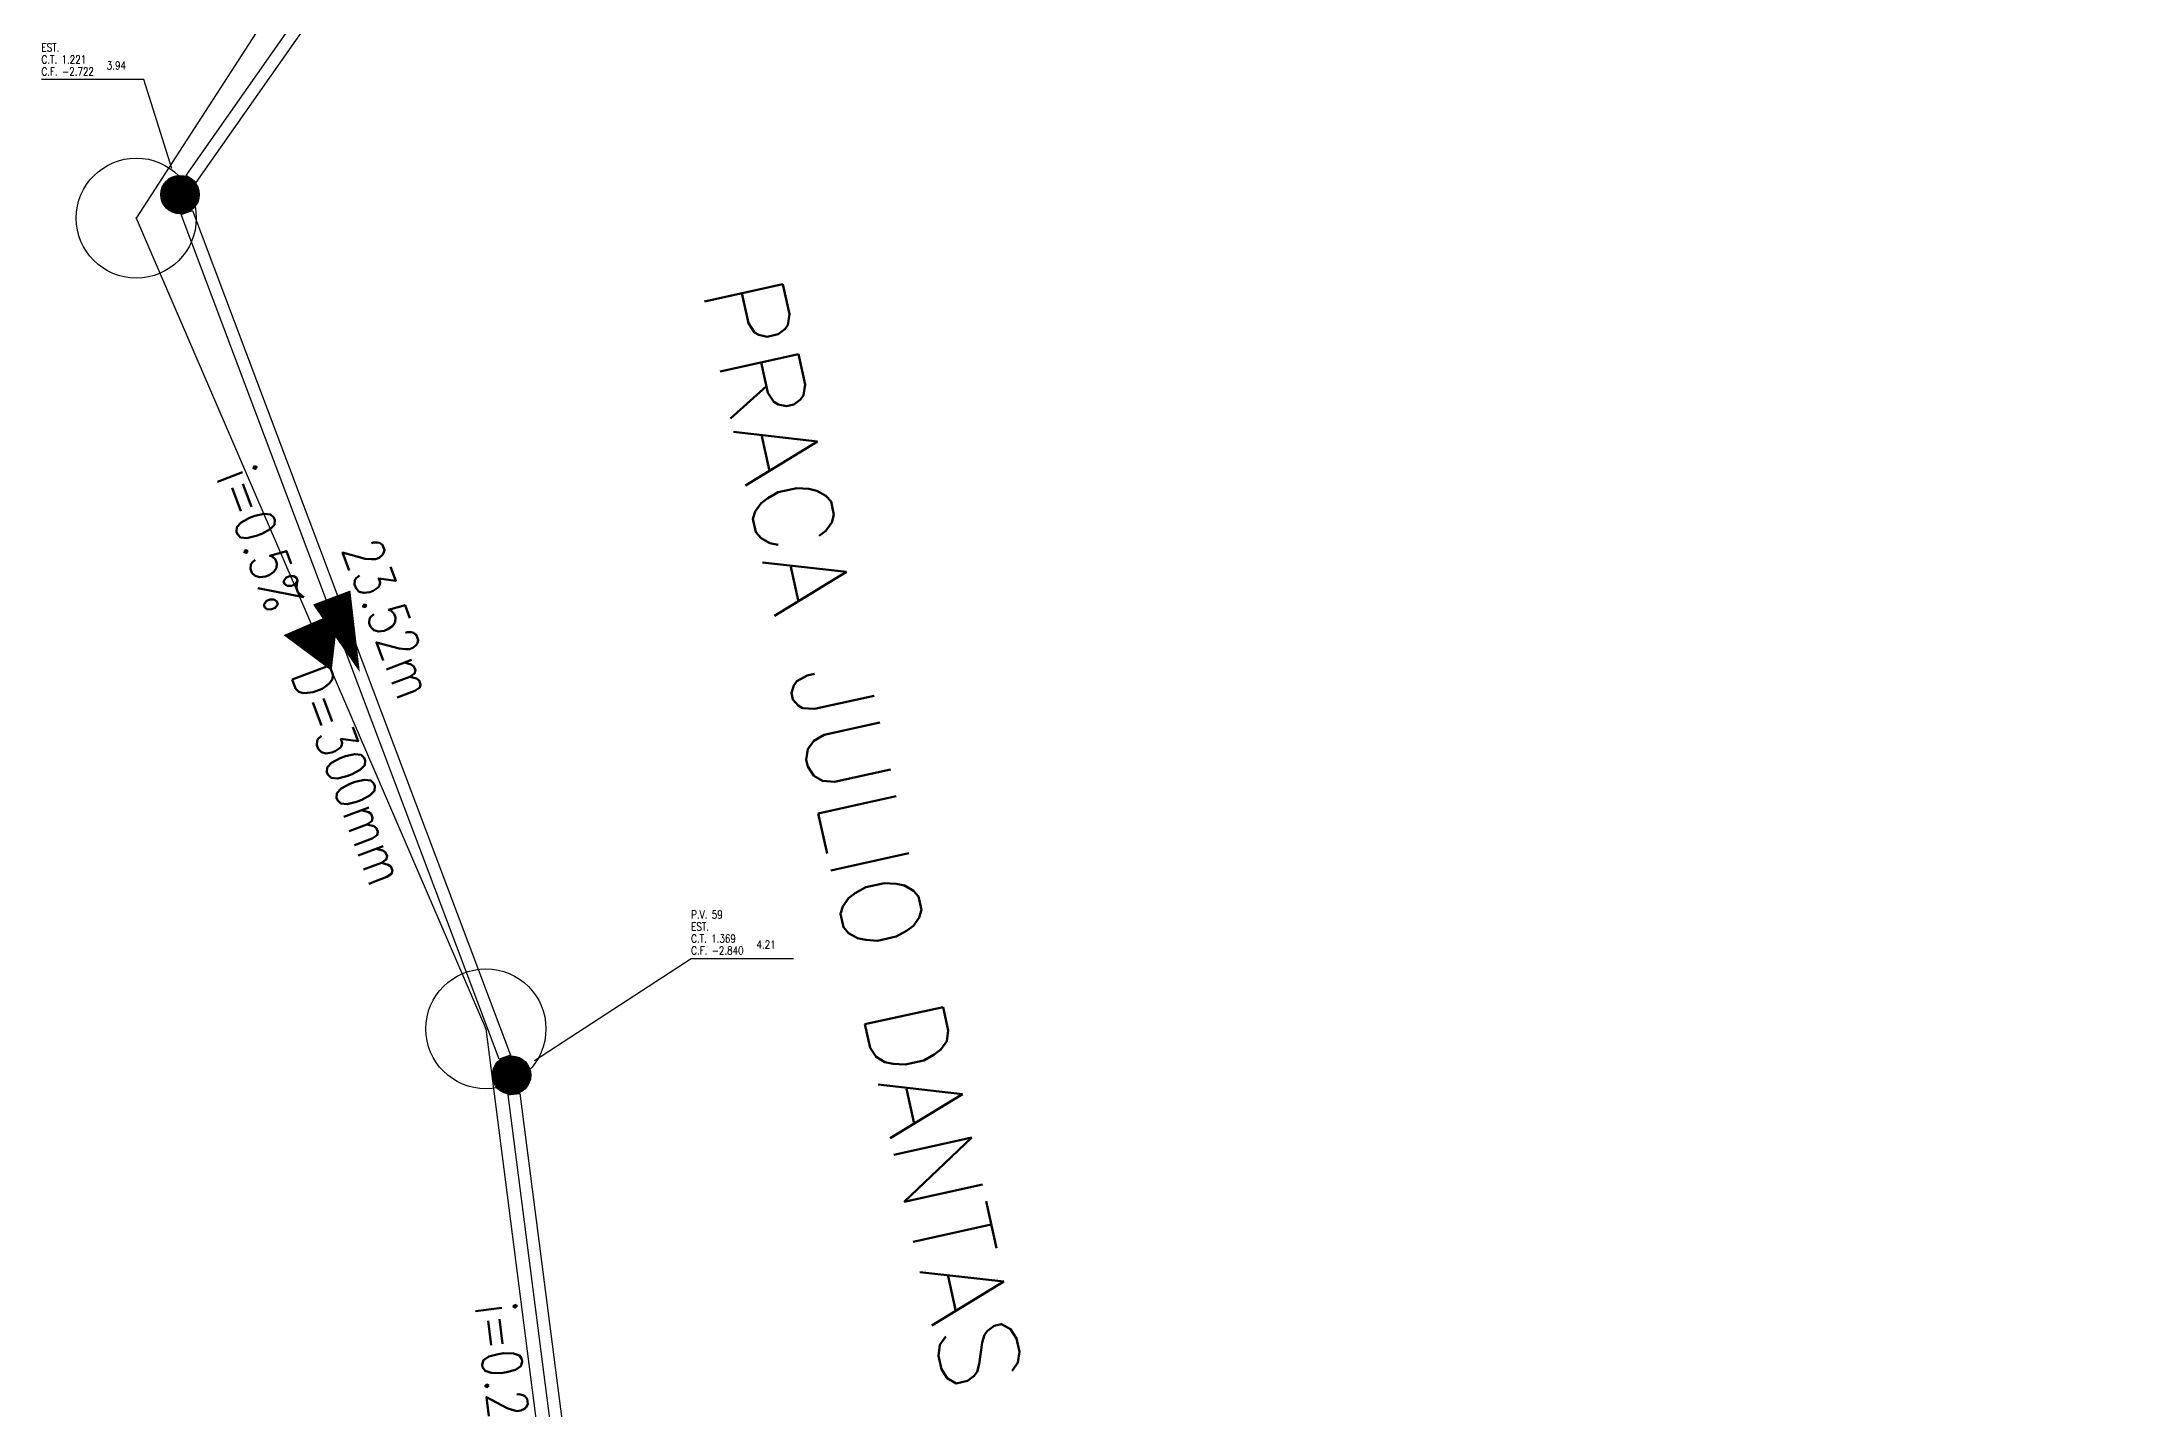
# Model space of a CAD drawing. Extents: x -289 to 361868, y -200 to 7352041.
# Drawn here: x 360817 to 360868.9, y 7351229.8 to 7351264 of the extents above; entities that cross this region are included whole.
import ezdxf
from ezdxf.enums import TextEntityAlignment as Align

# ---------------------------------------------------------------- set-up
doc = ezdxf.new("R2010")
doc.units = 0
for name, color, linetype in [('ESGOTO', 7, 'Continuous'), ('PONTOS-CAIXAS_U', 1, 'Continuous'), ('PS_IND_COMPRIMENTO', 7, 'Continuous'), ('PS_IND_DIAMETRO', 7, 'Continuous'), ('PS_IND_FLUXO', 3, 'Continuous'), ('PS_IND_INCLINACAO', 7, 'Continuous'), ('PS_PONTOS_IDENTIFICACAO_LIN', 7, 'Continuous'), ('PS_PONTOS_IDENTIFICACAO_TXT', 7, 'Continuous'), ('TUBO_PVC', 1, 'Continuous'), ('TXT-LOGRAD', 3, 'Continuous')]:
    doc.layers.add(name, color=color, linetype=linetype)
doc.styles.add('ROMANS', font='ROMANS.shx', dxfattribs={"height": 2})
doc.styles.add('SABESP', font='ROMANS.shx', dxfattribs={"height": 2})

# ---------------------------------------------------------------- blocks, each defined once
blk = doc.blocks.new('DGE001A')
at = {"color": 0}
blk.add_lwpolyline([(0, 0, 1.5, 0, 0), (1.299, 0, 0, 0, 0)], format="xyseb", dxfattribs=at)
blk = doc.blocks.new('DGE012A')
at = {"color": 0}
blk.add_circle((0, 0), 1.5, dxfattribs=at)
blk.add_point((0, 0), dxfattribs=at)
blk = doc.blocks.new('*U3322', base_point=(9690.446, 9362.01))
at = {"const_width": 0.24, "flags": 128}
blk.add_lwpolyline([(9690.326, 9362.01, 1), (9690.566, 9362.01, 1)], format="xyb", close=True, dxfattribs=at)
blk.add_circle((9690.446, 9362.01), 0.24)
blk = doc.blocks.new('*U3323', base_point=(9690.446, 9362.01))
at = {"const_width": 0.24, "flags": 128}
blk.add_lwpolyline([(9690.326, 9362.01, 1), (9690.566, 9362.01, 1)], format="xyb", close=True, dxfattribs=at)
blk.add_circle((9690.446, 9362.01), 0.24)

msp = doc.modelspace()

# ---------------------------------------------------------------- linework, layer by layer
at = {"layer": 'ESGOTO', "color": 3}
for points in [[(360833.202, 7351280.928), (360819.402, 7351259.588)], [(360819.402, 7351259.588), (360828.142, 7351239.318)], [(360828.142, 7351239.318), (360831.232, 7351215.208)]]:
    msp.add_lwpolyline(points, dxfattribs=at)
at = {"layer": 'PS_IND_FLUXO'}
msp.add_lwpolyline([(360824.287, 7351250.103, 1, 0, 0), (360824.991, 7351248.232, 0, 0, 0)], format="xyseb", dxfattribs=at)
at = {"layer": 'PS_PONTOS_IDENTIFICACAO_LIN', "linetype": 'Continuous'}
for points in [[(360820.292, 7351260.824), (360819.593, 7351263.054), (360817.033, 7351263.054)], [(360829.353, 7351238.53), (360833.273, 7351241.076), (360835.833, 7351241.076)]]:
    msp.add_lwpolyline(points, dxfattribs=at)
at = {"layer": 'TUBO_PVC'}
for points in [[(360843.679, 7351293.229), (360843.802, 7351293.143), (360820.894, 7351260.482), (360820.771, 7351260.569), (360820.648, 7351260.655), (360843.556, 7351293.315)], [(360820.664, 7351259.727), (360820.805, 7351259.779), (360828.754, 7351238.661), (360828.614, 7351238.608), (360828.473, 7351238.556), (360820.524, 7351259.674)], [(360828.844, 7351237.684), (360828.993, 7351237.703), (360831.733, 7351216.444), (360831.584, 7351216.425), (360831.435, 7351216.405), (360828.695, 7351237.665)]]:
    msp.add_lwpolyline(points, close=True, dxfattribs=at)

# ---------------------------------------------------------------- block references
at = {"layer": 'ESGOTO', "color": 2}
for name, p, rotation in [('DGE012A', (360819.402, 7351259.588), 237.1103595), ('DGE001A', (360823.772, 7351249.458), 293.327494766), ('DGE012A', (360828.142, 7351239.318), 277.30337246)]:
    msp.add_blockref(name, p, dxfattribs=dict(at, rotation=rotation))
at = {"layer": 'PONTOS-CAIXAS_U', "xscale": 2, "yscale": 2, "zscale": 2}
for name, p in [('*U3322', (360820.495, 7351260.176)), ('*U3323', (360828.783, 7351238.159))]:
    msp.add_blockref(name, p, dxfattribs=at)

# ---------------------------------------------------------------- texts
at = {"layer": 'PS_IND_COMPRIMENTO', "style": 'ROMANS', "width": 0.8}
msp.add_text('23.52m', height=1, rotation=290.6278, dxfattribs=at).set_placement((360825.715, 7351249.573), align=Align.MIDDLE_CENTER)
at = {"layer": 'PS_IND_DIAMETRO', "style": 'ROMANS', "width": 0.8}
msp.add_text('D=300mm', height=1, rotation=290.6278, dxfattribs=at).set_placement((360824.725, 7351245.674), align=Align.MIDDLE_CENTER)
at = {"layer": 'PS_IND_INCLINACAO', "style": 'ROMANS', "width": 0.8}
for s, rotation, p in [('i=0.5%', 290.6278, (360822.506, 7351251.57)), ('i=0.25%', 277.3439, (360828.639, 7351230.279))]:
    msp.add_text(s, height=1, rotation=rotation, dxfattribs=at).set_placement(p, align=Align.MIDDLE_CENTER)
at = {"layer": 'PS_PONTOS_IDENTIFICACAO_TXT', "style": 'ROMANS', "width": 0.8}
for s, p in [('EST. ', (360817.033, 7351263.754)), ('C.T. 1.221', (360817.033, 7351263.454)), ('3.94', (360818.665, 7351263.304)), ('C.F. -2.722', (360817.033, 7351263.154)), ('P.V. 59', (360833.273, 7351242.076)), ('C.T. 1.369', (360833.273, 7351241.476)), ('EST. ', (360833.273, 7351241.776)), ('C.F. -2.840', (360833.273, 7351241.176)), ('4.21', (360834.905, 7351241.326))]:
    msp.add_text(s, height=0.2, dxfattribs=at).set_placement(p)
at = {"layer": 'TXT-LOGRAD', "style": 'SABESP'}
for s, rotation, p in [('PRACA JULIO DANTAS', -77.5025, (360837.582, 7351244.208)), ('RUA GILBERTO FRANCO DA SILVA', 51.0164, (360877.182, 7351227.818))]:
    msp.add_text(s, height=2, rotation=rotation, dxfattribs=at).set_placement(p, align=Align.MIDDLE_CENTER)

doc.saveas('drawing.dxf')
